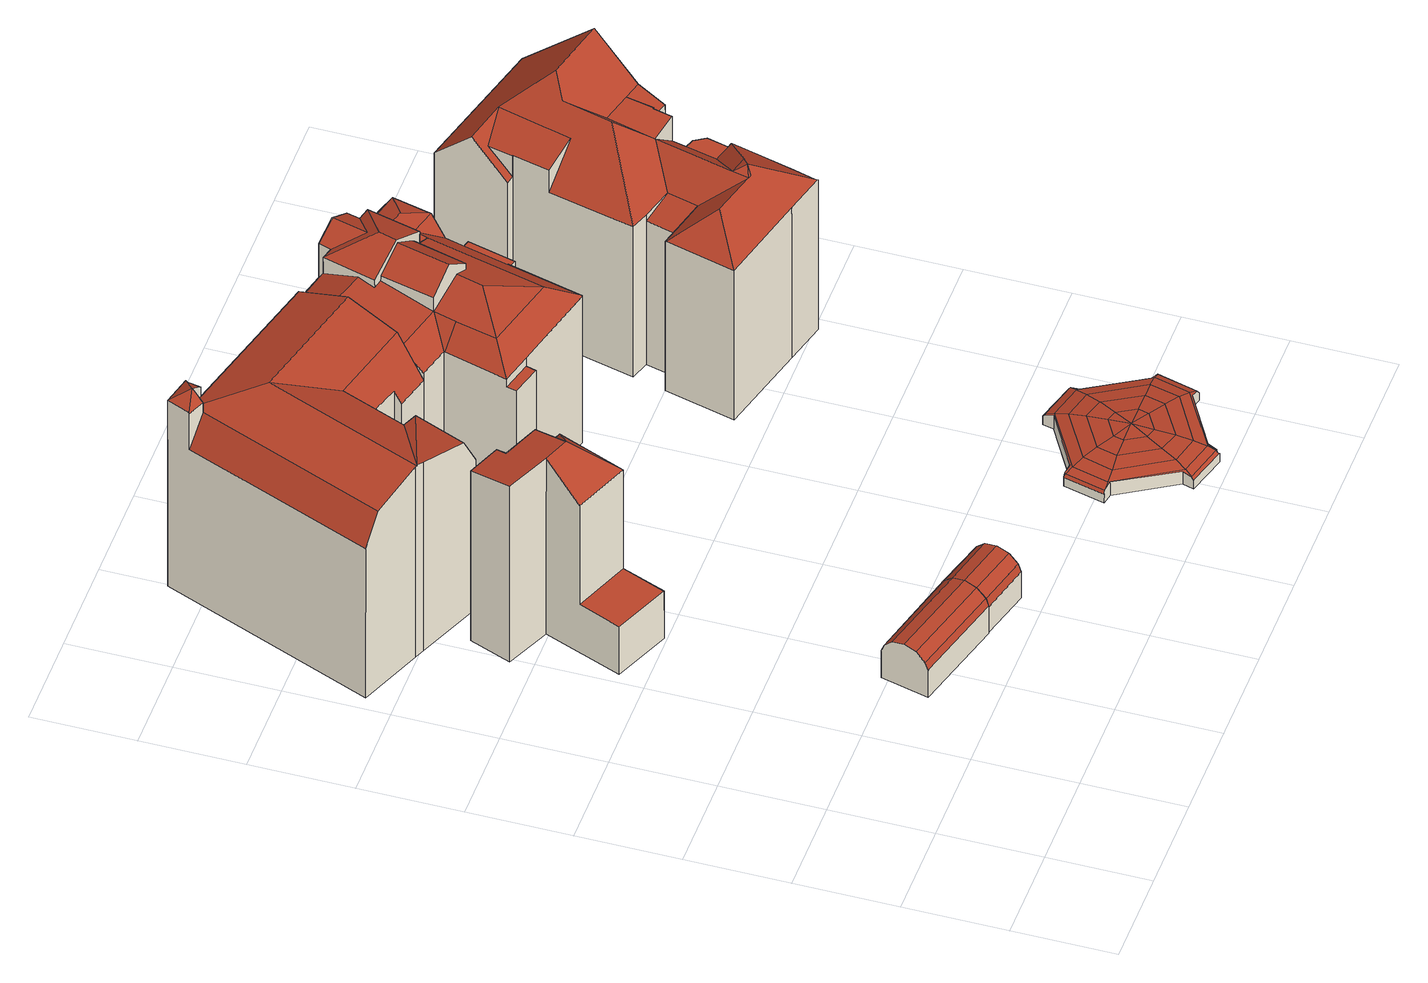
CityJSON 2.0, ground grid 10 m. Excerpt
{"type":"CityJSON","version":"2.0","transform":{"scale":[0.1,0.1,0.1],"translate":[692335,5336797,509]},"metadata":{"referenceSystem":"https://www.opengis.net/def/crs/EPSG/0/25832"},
"CityObjects":{
"building1":{"type":"Building","attributes":{"Gemeindeschluessel":"09162000","HoeheDach":"515.300","HoeheGrund":"510.200","Methode":"2000","NiedrigsteTraufeDesGebaeudes":"513.350","Geometrietyp2DReferenz":"3000","function":"31001_2000","roofType":"3900","measuredHeight":5.1},"geometry":[{"type":"Solid","lod":"2","boundaries":[[[[0,1,2,3,4,5,6,7,8]],[[9,10,11,12,13,14,15,16,17]],[[7,10,9,8]],[[15,2,1,16]],[[14,3,2,15]],[[16,1,0,17]],[[13,4,3,14]],[[0,8,9,17]],[[10,7,6,11]],[[11,6,5,12]],[[12,5,4,13]]]],"semantics":{"surfaces":[{"type":"WallSurface"},{"type":"RoofSurface","Dachneigung":"17.606","Dachorientierung":"194.542","Flaeche":"9.255","Z_MAX":"4.050","Z_MAX_ASL":"514.250","Z_MIN":"3.157","Z_MIN_ASL":"513.357"},{"type":"RoofSurface","Dachneigung":"49.812","Dachorientierung":"194.545","Flaeche":"11.770","Z_MAX":"4.819","Z_MAX_ASL":"515.019","Z_MIN":"4.050","Z_MIN_ASL":"514.250"},{"type":"RoofSurface","Dachneigung":"77.275","Dachorientierung":"194.548","Flaeche":"12.595","Z_MAX":"5.100","Z_MAX_ASL":"515.300","Z_MIN":"4.819","Z_MIN_ASL":"515.019"},{"type":"GroundSurface"},{"type":"RoofSurface","Dachneigung":"17.617","Dachorientierung":"14.543","Flaeche":"9.219","Z_MAX":"4.050","Z_MAX_ASL":"514.250","Z_MIN":"3.150","Z_MIN_ASL":"513.350"},{"type":"RoofSurface","Dachneigung":"49.828","Dachorientierung":"14.544","Flaeche":"11.758","Z_MAX":"4.819","Z_MAX_ASL":"515.019","Z_MIN":"4.050","Z_MIN_ASL":"514.250"},{"type":"RoofSurface","Dachneigung":"77.268","Dachorientierung":"14.547","Flaeche":"12.581","Z_MAX":"5.100","Z_MAX_ASL":"515.300","Z_MIN":"4.819","Z_MIN_ASL":"515.019"}],"values":[[0,0,0,1,2,0,3,4,5,6,7]]}}]},
"building2":{"type":"Building","attributes":{"Gemeindeschluessel":"09162000","HoeheDach":"531.010","HoeheGrund":"510.250","Methode":"1000","NiedrigsteTraufeDesGebaeudes":"515.790","Geometrietyp2DReferenz":"3000","function":"31001_1000","roofType":"3200","measuredHeight":20.76},"geometry":[{"type":"Solid","lod":"2","boundaries":[[[[18,19,20,21,22,23,24,25]],[[26,27,28]],[[29,27,30,31]],[[32,33,20,19]],[[28,29,34,35,23,22]],[[28,27,29]],[[24,36,37,31,30,25]],[[19,18,38,32]],[[39,27,26]],[[21,20,33,40]],[[37,34,29,31]],[[30,38,18,25]],[[36,35,34,37]],[[38,30,27,39,40,33,32]],[[35,36,24,23]],[[21,40,39,26,28,22]]]],"semantics":{"surfaces":[{"type":"GroundSurface"},{"type":"RoofSurface","Dachneigung":"44.941","Dachorientierung":"21.442","Flaeche":"8.324","Z_MAX":"20.760","Z_MAX_ASL":"531.010","Z_MIN":"17.284","Z_MIN_ASL":"527.534"},{"type":"RoofSurface","Dachneigung":"46.667","Dachorientierung":"201.439","Flaeche":"22.870","Z_MAX":"20.760","Z_MAX_ASL":"531.010","Z_MIN":"17.230","Z_MIN_ASL":"527.480"},{"type":"WallSurface"},{"type":"RoofSurface","Dachneigung":"44.287","Dachorientierung":"111.853","Flaeche":"17.362","Z_MAX":"20.760","Z_MAX_ASL":"531.010","Z_MIN":"17.281","Z_MIN_ASL":"527.531"},{"type":"RoofSurface","Dachneigung":"90.000","Dachorientierung":"-1.000","Flaeche":"27.640","Z_MAX":"5.540","Z_MAX_ASL":"515.790","Z_MIN":"5.540","Z_MIN_ASL":"515.790"},{"type":"RoofSurface","Dachneigung":"81.126","Dachorientierung":"21.466","Flaeche":"29.880","Z_MAX":"20.760","Z_MAX_ASL":"531.010","Z_MIN":"20.054","Z_MIN_ASL":"530.304"}],"values":[[0,1,2,3,3,4,3,3,3,3,3,3,5,6,3,3]]}}]},
"building3":{"type":"Building","attributes":{"Gemeindeschluessel":"09162000","HoeheDach":"515.300","HoeheGrund":"510.300","Methode":"2000","NiedrigsteTraufeDesGebaeudes":"513.338","Geometrietyp2DReferenz":"3000","function":"31001_2000","roofType":"3900","measuredHeight":5},"geometry":[{"type":"Solid","lod":"2","boundaries":[[[[10,41,42,43]],[[44,14,15,45]],[[46,43,42,47]],[[45,15,48,49]],[[49,48,46,47]],[[50,13,14,44]],[[51,12,13,50]],[[42,41,52,51,50,44,45,49,47]],[[46,48,15,14,13,12,11,10,43]],[[41,10,11,52]],[[52,11,12,51]]]],"semantics":{"surfaces":[{"type":"WallSurface"},{"type":"RoofSurface","Dachneigung":"49.763","Dachorientierung":"194.622","Flaeche":"6.242","Z_MAX":"4.719","Z_MAX_ASL":"515.019","Z_MIN":"3.950","Z_MIN_ASL":"514.250"},{"type":"GroundSurface"},{"type":"RoofSurface","Dachneigung":"17.599","Dachorientierung":"194.632","Flaeche":"4.930","Z_MAX":"3.950","Z_MAX_ASL":"514.250","Z_MIN":"3.038","Z_MIN_ASL":"513.338"},{"type":"RoofSurface","Dachneigung":"77.246","Dachorientierung":"194.621","Flaeche":"6.674","Z_MAX":"5.000","Z_MAX_ASL":"515.300","Z_MIN":"4.719","Z_MIN_ASL":"515.019"},{"type":"RoofSurface","Dachneigung":"77.247","Dachorientierung":"14.625","Flaeche":"6.675","Z_MAX":"5.000","Z_MAX_ASL":"515.300","Z_MIN":"4.719","Z_MIN_ASL":"515.019"},{"type":"RoofSurface","Dachneigung":"17.589","Dachorientierung":"14.632","Flaeche":"4.908","Z_MAX":"3.950","Z_MAX_ASL":"514.250","Z_MIN":"3.058","Z_MIN_ASL":"513.358"},{"type":"RoofSurface","Dachneigung":"49.767","Dachorientierung":"14.628","Flaeche":"6.244","Z_MAX":"4.719","Z_MAX_ASL":"515.019","Z_MIN":"3.950","Z_MIN_ASL":"514.250"}],"values":[[0,1,2,3,0,4,5,0,0,6,7]]}}]},
"building4":{"type":"Building","attributes":{"Gemeindeschluessel":"09162000","HoeheDach":"533.040","HoeheGrund":"510.010","Methode":"2000","NiedrigsteTraufeDesGebaeudes":"526.441","Geometrietyp2DReferenz":"3000","function":"31001_1000","roofType":"3400","measuredHeight":23.03,"storeysAboveGround":4},"address":[{"country":"Germany","locality":"München","thoroughfareName":"Kaulbachstraße 96"}],"geometry":[{"type":"Solid","lod":"2","boundaries":[[[[53,54,55,56,57]],[[58,59,60,61,62,55,54,63]],[[64,65,66,67]],[[68,69,70,71,66,65,72]],[[73,74,75,76,77,78]],[[79,80,74,73]],[[80,81,74]],[[55,62,82,56]],[[74,81,61,83,75]],[[84,85,86,81,80]],[[82,62,61,81,86,87]],[[57,56,82,87,88]],[[89,63,54,53]],[[65,64,72]],[[86,85,90,88,87]],[[72,64,91]],[[59,58,92,93]],[[94,84,80,95]],[[96,97,98,99,100]],[[99,101,60,59,93,100]],[[102,64,103,104]],[[105,106,79,73,78]],[[101,99,98,104,103,83]],[[71,70,107,108]],[[90,85,84,94,109]],[[77,76,107,70,69]],[[110,111,97,96,68,72,91]],[[64,67,108,103]],[[110,91,64,102]],[[95,80,79,106]],[[105,109,94,95,106]],[[83,103,108,107,76,75]],[[93,92,89,53,57,88,90,109,105,78,77,69,68,96,100]],[[110,102,104,111]],[[97,111,104,98]],[[61,60,101,83]],[[92,58,63,89]],[[67,66,71,108]]]],"semantics":{"surfaces":[{"type":"WallSurface"},{"type":"RoofSurface","Dachneigung":"31.928","Dachorientierung":"196.496","Flaeche":"35.235","Z_MAX":"20.740","Z_MAX_ASL":"530.750","Z_MIN":"16.431","Z_MIN_ASL":"526.441"},{"type":"RoofSurface","Dachneigung":"47.342","Dachorientierung":"204.269","Flaeche":"1.500","Z_MAX":"23.030","Z_MAX_ASL":"533.040","Z_MIN":"21.930","Z_MIN_ASL":"531.940"},{"type":"RoofSurface","Dachneigung":"73.865","Dachorientierung":"114.209","Flaeche":"18.024","Z_MAX":"22.567","Z_MAX_ASL":"532.577","Z_MIN":"20.740","Z_MIN_ASL":"530.750"},{"type":"RoofSurface","Dachneigung":"71.572","Dachorientierung":"24.273","Flaeche":"4.643","Z_MAX":"22.567","Z_MAX_ASL":"532.577","Z_MIN":"20.740","Z_MIN_ASL":"530.750"},{"type":"RoofSurface","Dachneigung":"90.000","Dachorientierung":"-1.000","Flaeche":"0.593","Z_MAX":"17.590","Z_MAX_ASL":"527.600","Z_MIN":"17.590","Z_MIN_ASL":"527.600"},{"type":"RoofSurface","Dachneigung":"68.953","Dachorientierung":"114.208","Flaeche":"61.345","Z_MAX":"22.590","Z_MAX_ASL":"532.600","Z_MIN":"20.740","Z_MIN_ASL":"530.750"},{"type":"RoofSurface","Dachneigung":"20.456","Dachorientierung":"24.269","Flaeche":"2.660","Z_MAX":"20.740","Z_MAX_ASL":"530.750","Z_MIN":"17.692","Z_MIN_ASL":"527.703"},{"type":"RoofSurface","Dachneigung":"26.739","Dachorientierung":"114.208","Flaeche":"18.802","Z_MAX":"20.740","Z_MAX_ASL":"530.750","Z_MIN":"17.590","Z_MIN_ASL":"527.600"},{"type":"RoofSurface","Dachneigung":"59.262","Dachorientierung":"294.204","Flaeche":"2.651","Z_MAX":"23.030","Z_MAX_ASL":"533.040","Z_MIN":"21.960","Z_MIN_ASL":"531.970"},{"type":"RoofSurface","Dachneigung":"56.264","Dachorientierung":"16.495","Flaeche":"2.733","Z_MAX":"23.030","Z_MAX_ASL":"533.040","Z_MIN":"21.993","Z_MIN_ASL":"532.003"},{"type":"RoofSurface","Dachneigung":"20.449","Dachorientierung":"25.989","Flaeche":"2.592","Z_MAX":"20.740","Z_MAX_ASL":"530.750","Z_MIN":"17.619","Z_MIN_ASL":"527.629"},{"type":"RoofSurface","Dachneigung":"69.722","Dachorientierung":"16.496","Flaeche":"81.636","Z_MAX":"22.590","Z_MAX_ASL":"532.600","Z_MIN":"20.740","Z_MIN_ASL":"530.750"},{"type":"RoofSurface","Dachneigung":"30.425","Dachorientierung":"294.208","Flaeche":"71.068","Z_MAX":"20.740","Z_MAX_ASL":"530.750","Z_MIN":"17.675","Z_MIN_ASL":"527.685"},{"type":"RoofSurface","Dachneigung":"53.169","Dachorientierung":"106.272","Flaeche":"1.506","Z_MAX":"23.030","Z_MAX_ASL":"533.040","Z_MIN":"21.930","Z_MIN_ASL":"531.940"},{"type":"RoofSurface","Dachneigung":"27.657","Dachorientierung":"114.208","Flaeche":"20.506","Z_MAX":"20.740","Z_MAX_ASL":"530.750","Z_MIN":"17.717","Z_MIN_ASL":"527.727"},{"type":"RoofSurface","Dachneigung":"70.359","Dachorientierung":"294.208","Flaeche":"104.663","Z_MAX":"22.590","Z_MAX_ASL":"532.600","Z_MIN":"20.740","Z_MIN_ASL":"530.750"},{"type":"GroundSurface"},{"type":"RoofSurface","Dachneigung":"27.604","Dachorientierung":"16.496","Flaeche":"53.909","Z_MAX":"20.740","Z_MAX_ASL":"530.750","Z_MIN":"17.771","Z_MIN_ASL":"527.781"},{"type":"RoofSurface","Dachneigung":"69.948","Dachorientierung":"196.496","Flaeche":"59.106","Z_MAX":"22.590","Z_MAX_ASL":"532.600","Z_MIN":"20.740","Z_MIN_ASL":"530.750"}],"values":[[0,1,2,0,0,3,4,5,6,7,8,0,0,9,0,10,0,11,0,0,0,0,12,13,0,0,0,0,14,15,0,16,17,0,18,19,0,0]]}}]},
"building5":{"type":"Building","attributes":{"Gemeindeschluessel":"09162000","HoeheDach":"533.220","HoeheGrund":"509.710","Methode":"2000","NiedrigsteTraufeDesGebaeudes":"526.190","Geometrietyp2DReferenz":"3000","function":"31001_1000","roofType":"3400","measuredHeight":23.51,"storeysAboveGround":4},"address":[{"country":"Germany","locality":"München","thoroughfareName":"Gedonstraße 2"}],"geometry":[{"type":"Solid","lod":"2","boundaries":[[[[112,113,114,115,116,117,118]],[[119,120,121,122]],[[113,123,114]],[[124,125,126,127,128,129,130,131,132]],[[133,117,116,134]],[[135,136,137,138]],[[139,140,141,142,143]],[[144,145,146,147,148]],[[149,150,151,152]],[[153,154,155,156,157]],[[140,158,159,141]],[[160,122,121,161,162]],[[163,164,165]],[[162,161,159,158,131,130]],[[166,124,132,167]],[[126,125,168,169]],[[150,149,165,164,123,170,144,148]],[[145,144,170,171,172,154]],[[173,142,141,159,161,121,120]],[[172,174,155,154]],[[175,129,128,133,176,163,165,149]],[[156,177,178,157]],[[177,156,155,174]],[[131,158,140,167,132]],[[123,113,138,137,179,180,170]],[[181,182,120,179,137,136]],[[125,124,166,168]],[[139,166,167,140]],[[160,183,119,122]],[[164,115,114,123]],[[135,184,181,136]],[[185,186,151,150,148,147]],[[118,187,188,112]],[[182,189,173,120]],[[118,169,168,166,139,187]],[[182,181,184,189]],[[185,147,146,153,157,178,183,160,162,130,129,175,190]],[[126,169,191,127]],[[192,152,151,186]],[[180,171,170]],[[120,119,193,194]],[[133,134,176]],[[154,153,146,145]],[[192,186,185,190]],[[188,143,142,173,189,184,135,138,113,112]],[[194,171,180,179,120]],[[175,149,152,192,190]],[[119,183,178,177,174,172,193]],[[169,118,117,191]],[[163,176,134,116,115,164]],[[172,171,194,193]],[[127,191,117,133,128]],[[187,139,143,188]]]],"semantics":{"surfaces":[{"type":"WallSurface"},{"type":"RoofSurface","Dachneigung":"46.412","Dachorientierung":"196.142","Flaeche":"13.584","Z_MAX":"19.620","Z_MAX_ASL":"529.330","Z_MIN":"17.457","Z_MIN_ASL":"527.167"},{"type":"RoofSurface","Dachneigung":"74.114","Dachorientierung":"16.142","Flaeche":"6.583","Z_MAX":"20.170","Z_MAX_ASL":"529.880","Z_MIN":"19.620","Z_MIN_ASL":"529.330"},{"type":"RoofSurface","Dachneigung":"69.307","Dachorientierung":"16.143","Flaeche":"16.573","Z_MAX":"20.960","Z_MAX_ASL":"530.670","Z_MIN":"19.620","Z_MIN_ASL":"529.330"},{"type":"RoofSurface","Dachneigung":"33.690","Dachorientierung":"196.144","Flaeche":"3.648","Z_MAX":"19.620","Z_MAX_ASL":"529.330","Z_MIN":"17.424","Z_MIN_ASL":"527.134"},{"type":"RoofSurface","Dachneigung":"61.297","Dachorientierung":"106.436","Flaeche":"6.686","Z_MAX":"22.790","Z_MAX_ASL":"532.500","Z_MIN":"21.480","Z_MIN_ASL":"531.190"},{"type":"RoofSurface","Dachneigung":"51.565","Dachorientierung":"106.436","Flaeche":"48.676","Z_MAX":"19.620","Z_MAX_ASL":"529.330","Z_MIN":"17.400","Z_MIN_ASL":"527.110"},{"type":"RoofSurface","Dachneigung":"45.319","Dachorientierung":"196.143","Flaeche":"32.201","Z_MAX":"19.620","Z_MAX_ASL":"529.330","Z_MIN":"17.400","Z_MIN_ASL":"527.110"},{"type":"RoofSurface","Dachneigung":"79.471","Dachorientierung":"196.244","Flaeche":"37.275","Z_MAX":"20.960","Z_MAX_ASL":"530.670","Z_MIN":"19.620","Z_MIN_ASL":"529.330"},{"type":"RoofSurface","Dachneigung":"90.000","Dachorientierung":"-1.000","Flaeche":"3.223","Z_MAX":"16.480","Z_MAX_ASL":"526.190","Z_MIN":"16.480","Z_MIN_ASL":"526.190"},{"type":"RoofSurface","Dachneigung":"31.344","Dachorientierung":"16.142","Flaeche":"14.288","Z_MAX":"19.620","Z_MAX_ASL":"529.330","Z_MIN":"17.482","Z_MIN_ASL":"527.192"},{"type":"RoofSurface","Dachneigung":"70.259","Dachorientierung":"106.461","Flaeche":"33.681","Z_MAX":"21.030","Z_MAX_ASL":"530.740","Z_MIN":"19.620","Z_MIN_ASL":"529.330"},{"type":"RoofSurface","Dachneigung":"59.894","Dachorientierung":"286.437","Flaeche":"6.402","Z_MAX":"22.790","Z_MAX_ASL":"532.500","Z_MIN":"21.480","Z_MIN_ASL":"531.190"},{"type":"RoofSurface","Dachneigung":"90.000","Dachorientierung":"-1.000","Flaeche":"2.140","Z_MAX":"19.620","Z_MAX_ASL":"529.330","Z_MIN":"19.620","Z_MIN_ASL":"529.330"},{"type":"RoofSurface","Dachneigung":"53.704","Dachorientierung":"106.436","Flaeche":"17.930","Z_MAX":"23.130","Z_MAX_ASL":"532.840","Z_MIN":"21.170","Z_MIN_ASL":"530.880"},{"type":"RoofSurface","Dachneigung":"61.887","Dachorientierung":"106.441","Flaeche":"15.355","Z_MAX":"23.510","Z_MAX_ASL":"533.220","Z_MIN":"21.480","Z_MIN_ASL":"531.190"},{"type":"RoofSurface","Dachneigung":"60.323","Dachorientierung":"16.142","Flaeche":"8.994","Z_MAX":"23.510","Z_MAX_ASL":"533.220","Z_MIN":"21.480","Z_MIN_ASL":"531.190"},{"type":"RoofSurface","Dachneigung":"53.704","Dachorientierung":"286.436","Flaeche":"17.930","Z_MAX":"23.130","Z_MAX_ASL":"532.840","Z_MIN":"21.170","Z_MIN_ASL":"530.880"},{"type":"GroundSurface"},{"type":"RoofSurface","Dachneigung":"90.000","Dachorientierung":"-1.000","Flaeche":"5.395","Z_MAX":"16.890","Z_MAX_ASL":"526.600","Z_MIN":"16.890","Z_MIN_ASL":"526.600"},{"type":"RoofSurface","Dachneigung":"70.283","Dachorientierung":"196.142","Flaeche":"16.439","Z_MAX":"21.030","Z_MAX_ASL":"530.740","Z_MIN":"19.620","Z_MIN_ASL":"529.330"},{"type":"RoofSurface","Dachneigung":"41.705","Dachorientierung":"286.295","Flaeche":"3.465","Z_MAX":"19.620","Z_MAX_ASL":"529.330","Z_MIN":"17.450","Z_MIN_ASL":"527.160"},{"type":"RoofSurface","Dachneigung":"74.121","Dachorientierung":"106.435","Flaeche":"3.739","Z_MAX":"20.170","Z_MAX_ASL":"529.880","Z_MIN":"19.629","Z_MIN_ASL":"529.339"},{"type":"RoofSurface","Dachneigung":"70.279","Dachorientierung":"286.437","Flaeche":"19.126","Z_MAX":"21.030","Z_MAX_ASL":"530.740","Z_MIN":"19.620","Z_MIN_ASL":"529.330"},{"type":"RoofSurface","Dachneigung":"74.113","Dachorientierung":"196.143","Flaeche":"6.583","Z_MAX":"20.170","Z_MAX_ASL":"529.880","Z_MIN":"19.620","Z_MIN_ASL":"529.330"},{"type":"RoofSurface","Dachneigung":"41.619","Dachorientierung":"286.436","Flaeche":"15.473","Z_MAX":"19.620","Z_MAX_ASL":"529.330","Z_MIN":"17.435","Z_MIN_ASL":"527.145"},{"type":"RoofSurface","Dachneigung":"31.343","Dachorientierung":"16.142","Flaeche":"14.041","Z_MAX":"19.620","Z_MAX_ASL":"529.330","Z_MIN":"17.482","Z_MIN_ASL":"527.192"},{"type":"RoofSurface","Dachneigung":"60.502","Dachorientierung":"286.432","Flaeche":"14.694","Z_MAX":"23.510","Z_MAX_ASL":"533.220","Z_MIN":"21.480","Z_MIN_ASL":"531.190"}],"values":[[0,1,0,0,2,0,0,0,0,0,3,0,4,0,0,5,6,7,8,0,0,0,9,10,11,0,12,0,0,13,14,0,15,0,16,17,18,0,19,20,21,22,0,0,0,23,0,0,0,24,25,26,27]]}}]},
"building6":{"type":"Building","attributes":{"Gemeindeschluessel":"09162000","HoeheDach":"512.790","HoeheGrund":"510.510","Methode":"2000","NiedrigsteTraufeDesGebaeudes":"511.440","Geometrietyp2DReferenz":"3000","function":"31001_9998","roofType":"3700","measuredHeight":2.28},"geometry":[{"type":"Solid","lod":"2","boundaries":[[[[195,196,197,198,199]],[[200,201,202]],[[203,204,205,206]],[[207,208,209,210,211]],[[212,213,214,215]],[[216,217,201]],[[213,218,219,214]],[[220,221,222,223]],[[217,224,201]],[[225,226,200,221]],[[216,227,212,217]],[[215,214,228,229]],[[230,231,220,232]],[[219,208,207,233]],[[222,234,235,223]],[[236,237,238]],[[239,240,241,236,238]],[[218,238,237,242,243,244,208,219]],[[221,200,202,222]],[[206,205,195,199,245,246,247,248,249,250,251,252,253,254,255,256]],[[257,258,259,197,196]],[[260,261,254,253]],[[246,262,207,211,210,247]],[[244,209,208]],[[201,263,264]],[[214,219,233,228]],[[217,212,215,224]],[[265,262,246,245]],[[216,201,226]],[[250,242,237,236,241,251]],[[224,263,201]],[[231,266,227,225]],[[267,268,269,270]],[[271,261,260,239,272,230]],[[252,240,239,260,253]],[[224,215,229,263]],[[225,227,216,226]],[[255,273,267,270,256]],[[273,271,268,267]],[[234,229,228,235]],[[230,272,266,231]],[[262,265,274,259,275,233,207]],[[248,209,244,243,249]],[[231,225,221,220]],[[266,272,218,213]],[[272,239,238,218]],[[254,261,271,273,255]],[[276,204,203,269,268,232,277,258]],[[205,204,276,257,196,195]],[[199,198,274,265,245]],[[243,242,250,249]],[[232,220,223,277]],[[227,266,213,212]],[[226,201,200]],[[241,240,252,251]],[[277,275,259,258]],[[259,274,198,197]],[[223,235,275,277]],[[201,264,202]],[[256,270,269,203,206]],[[235,228,233,275]],[[202,264,234,222]],[[276,258,257]],[[210,209,248,247]],[[271,230,232,268]],[[264,263,229,234]]]],"semantics":{"surfaces":[{"type":"WallSurface"},{"type":"RoofSurface","Dachneigung":"88.496","Dachorientierung":"149.324","Flaeche":"1.924","Z_MAX":"2.280","Z_MAX_ASL":"512.790","Z_MIN":"2.232","Z_MIN_ASL":"512.742"},{"type":"RoofSurface","Dachneigung":"36.453","Dachorientierung":"284.340","Flaeche":"1.497","Z_MAX":"1.242","Z_MAX_ASL":"511.752","Z_MIN":"0.947","Z_MIN_ASL":"511.458"},{"type":"RoofSurface","Dachneigung":"81.307","Dachorientierung":"329.324","Flaeche":"7.250","Z_MAX":"2.092","Z_MAX_ASL":"512.602","Z_MIN":"1.869","Z_MIN_ASL":"512.380"},{"type":"RoofSurface","Dachneigung":"88.654","Dachorientierung":"14.609","Flaeche":"1.096","Z_MAX":"2.280","Z_MAX_ASL":"512.790","Z_MIN":"2.232","Z_MIN_ASL":"512.742"},{"type":"RoofSurface","Dachneigung":"75.443","Dachorientierung":"329.324","Flaeche":"7.405","Z_MAX":"1.869","Z_MAX_ASL":"512.380","Z_MIN":"1.580","Z_MIN_ASL":"512.090"},{"type":"RoofSurface","Dachneigung":"81.301","Dachorientierung":"149.324","Flaeche":"7.263","Z_MAX":"2.092","Z_MAX_ASL":"512.602","Z_MIN":"1.869","Z_MIN_ASL":"512.380"},{"type":"RoofSurface","Dachneigung":"88.497","Dachorientierung":"329.324","Flaeche":"1.921","Z_MAX":"2.280","Z_MAX_ASL":"512.790","Z_MIN":"2.232","Z_MIN_ASL":"512.742"},{"type":"RoofSurface","Dachneigung":"85.782","Dachorientierung":"104.340","Flaeche":"2.997","Z_MAX":"2.232","Z_MAX_ASL":"512.742","Z_MIN":"2.092","Z_MIN_ASL":"512.602"},{"type":"RoofSurface","Dachneigung":"85.771","Dachorientierung":"14.609","Flaeche":"3.002","Z_MAX":"2.232","Z_MAX_ASL":"512.742","Z_MIN":"2.092","Z_MIN_ASL":"512.602"},{"type":"RoofSurface","Dachneigung":"82.213","Dachorientierung":"284.340","Flaeche":"4.145","Z_MAX":"2.092","Z_MAX_ASL":"512.602","Z_MIN":"1.869","Z_MIN_ASL":"512.380"},{"type":"RoofSurface","Dachneigung":"76.935","Dachorientierung":"104.340","Flaeche":"4.192","Z_MAX":"1.869","Z_MAX_ASL":"512.380","Z_MIN":"1.580","Z_MIN_ASL":"512.090"},{"type":"RoofSurface","Dachneigung":"66.719","Dachorientierung":"284.340","Flaeche":"3.273","Z_MAX":"1.580","Z_MAX_ASL":"512.090","Z_MIN":"1.242","Z_MIN_ASL":"511.752"},{"type":"RoofSurface","Dachneigung":"82.200","Dachorientierung":"194.609","Flaeche":"4.127","Z_MAX":"2.092","Z_MAX_ASL":"512.602","Z_MIN":"1.869","Z_MIN_ASL":"512.380"},{"type":"RoofSurface","Dachneigung":"33.454","Dachorientierung":"329.324","Flaeche":"0.008","Z_MAX":"1.242","Z_MAX_ASL":"511.752","Z_MIN":"1.023","Z_MIN_ASL":"511.533"},{"type":"RoofSurface","Dachneigung":"36.405","Dachorientierung":"14.609","Flaeche":"1.494","Z_MAX":"1.242","Z_MAX_ASL":"511.752","Z_MIN":"0.947","Z_MIN_ASL":"511.458"},{"type":"RoofSurface","Dachneigung":"64.310","Dachorientierung":"329.324","Flaeche":"0.903","Z_MAX":"1.580","Z_MAX_ASL":"512.090","Z_MIN":"1.242","Z_MIN_ASL":"511.752"},{"type":"RoofSurface","Dachneigung":"85.279","Dachorientierung":"149.324","Flaeche":"5.274","Z_MAX":"2.232","Z_MAX_ASL":"512.742","Z_MIN":"2.092","Z_MIN_ASL":"512.602"},{"type":"GroundSurface"},{"type":"RoofSurface","Dachneigung":"36.406","Dachorientierung":"194.609","Flaeche":"1.492","Z_MAX":"1.242","Z_MAX_ASL":"511.752","Z_MIN":"0.947","Z_MIN_ASL":"511.458"},{"type":"RoofSurface","Dachneigung":"32.734","Dachorientierung":"329.324","Flaeche":"0.013","Z_MAX":"1.242","Z_MAX_ASL":"511.752","Z_MIN":"0.947","Z_MIN_ASL":"511.458"},{"type":"RoofSurface","Dachneigung":"88.498","Dachorientierung":"239.172","Flaeche":"1.914","Z_MAX":"2.280","Z_MAX_ASL":"512.790","Z_MIN":"2.232","Z_MIN_ASL":"512.742"},{"type":"RoofSurface","Dachneigung":"76.924","Dachorientierung":"284.340","Flaeche":"4.216","Z_MAX":"1.869","Z_MAX_ASL":"512.380","Z_MIN":"1.580","Z_MIN_ASL":"512.090"},{"type":"RoofSurface","Dachneigung":"85.282","Dachorientierung":"329.324","Flaeche":"5.264","Z_MAX":"2.232","Z_MAX_ASL":"512.742","Z_MIN":"2.092","Z_MIN_ASL":"512.602"},{"type":"RoofSurface","Dachneigung":"88.497","Dachorientierung":"59.172","Flaeche":"1.917","Z_MAX":"2.280","Z_MAX_ASL":"512.790","Z_MIN":"2.232","Z_MIN_ASL":"512.742"},{"type":"RoofSurface","Dachneigung":"88.656","Dachorientierung":"284.340","Flaeche":"1.101","Z_MAX":"2.280","Z_MAX_ASL":"512.790","Z_MIN":"2.232","Z_MIN_ASL":"512.742"},{"type":"RoofSurface","Dachneigung":"81.305","Dachorientierung":"59.172","Flaeche":"7.235","Z_MAX":"2.092","Z_MAX_ASL":"512.602","Z_MIN":"1.869","Z_MIN_ASL":"512.380"},{"type":"RoofSurface","Dachneigung":"33.435","Dachorientierung":"149.324","Flaeche":"0.037","Z_MAX":"1.242","Z_MAX_ASL":"511.752","Z_MIN":"0.930","Z_MIN_ASL":"511.440"},{"type":"RoofSurface","Dachneigung":"64.305","Dachorientierung":"59.172","Flaeche":"0.825","Z_MAX":"1.580","Z_MAX_ASL":"512.090","Z_MIN":"1.240","Z_MIN_ASL":"511.751"},{"type":"RoofSurface","Dachneigung":"85.778","Dachorientierung":"284.340","Flaeche":"3.014","Z_MAX":"2.232","Z_MAX_ASL":"512.742","Z_MIN":"2.092","Z_MIN_ASL":"512.602"},{"type":"RoofSurface","Dachneigung":"85.281","Dachorientierung":"59.172","Flaeche":"5.254","Z_MAX":"2.232","Z_MAX_ASL":"512.742","Z_MIN":"2.092","Z_MIN_ASL":"512.602"},{"type":"RoofSurface","Dachneigung":"36.553","Dachorientierung":"104.331","Flaeche":"1.373","Z_MAX":"1.242","Z_MAX_ASL":"511.752","Z_MIN":"0.947","Z_MIN_ASL":"511.458"},{"type":"RoofSurface","Dachneigung":"81.311","Dachorientierung":"239.172","Flaeche":"7.223","Z_MAX":"2.092","Z_MAX_ASL":"512.602","Z_MIN":"1.869","Z_MIN_ASL":"512.380"},{"type":"RoofSurface","Dachneigung":"75.440","Dachorientierung":"59.172","Flaeche":"7.389","Z_MAX":"1.869","Z_MAX_ASL":"512.380","Z_MIN":"1.580","Z_MIN_ASL":"512.090"},{"type":"RoofSurface","Dachneigung":"64.320","Dachorientierung":"239.172","Flaeche":"0.898","Z_MAX":"1.580","Z_MAX_ASL":"512.090","Z_MIN":"1.242","Z_MIN_ASL":"511.752"},{"type":"RoofSurface","Dachneigung":"82.219","Dachorientierung":"104.340","Flaeche":"4.121","Z_MAX":"2.092","Z_MAX_ASL":"512.602","Z_MIN":"1.869","Z_MIN_ASL":"512.380"},{"type":"RoofSurface","Dachneigung":"76.902","Dachorientierung":"14.609","Flaeche":"4.199","Z_MAX":"1.869","Z_MAX_ASL":"512.380","Z_MIN":"1.580","Z_MIN_ASL":"512.090"},{"type":"RoofSurface","Dachneigung":"66.683","Dachorientierung":"14.609","Flaeche":"3.260","Z_MAX":"1.580","Z_MAX_ASL":"512.090","Z_MIN":"1.242","Z_MIN_ASL":"511.752"},{"type":"RoofSurface","Dachneigung":"64.294","Dachorientierung":"149.324","Flaeche":"0.849","Z_MAX":"1.580","Z_MAX_ASL":"512.090","Z_MIN":"1.242","Z_MIN_ASL":"511.752"},{"type":"RoofSurface","Dachneigung":"75.433","Dachorientierung":"149.324","Flaeche":"7.418","Z_MAX":"1.869","Z_MAX_ASL":"512.380","Z_MIN":"1.580","Z_MIN_ASL":"512.090"},{"type":"RoofSurface","Dachneigung":"82.199","Dachorientierung":"14.609","Flaeche":"4.128","Z_MAX":"2.092","Z_MAX_ASL":"512.602","Z_MIN":"1.869","Z_MIN_ASL":"512.380"},{"type":"RoofSurface","Dachneigung":"88.657","Dachorientierung":"104.340","Flaeche":"1.094","Z_MAX":"2.280","Z_MAX_ASL":"512.790","Z_MIN":"2.232","Z_MIN_ASL":"512.742"},{"type":"RoofSurface","Dachneigung":"66.683","Dachorientierung":"194.609","Flaeche":"3.260","Z_MAX":"1.580","Z_MAX_ASL":"512.090","Z_MIN":"1.242","Z_MIN_ASL":"511.752"},{"type":"RoofSurface","Dachneigung":"33.465","Dachorientierung":"239.172","Flaeche":"0.020","Z_MAX":"1.242","Z_MAX_ASL":"511.752","Z_MIN":"0.936","Z_MIN_ASL":"511.446"},{"type":"RoofSurface","Dachneigung":"76.902","Dachorientierung":"194.609","Flaeche":"4.198","Z_MAX":"1.869","Z_MAX_ASL":"512.380","Z_MIN":"1.580","Z_MIN_ASL":"512.090"},{"type":"RoofSurface","Dachneigung":"88.654","Dachorientierung":"194.609","Flaeche":"1.096","Z_MAX":"2.280","Z_MAX_ASL":"512.790","Z_MIN":"2.232","Z_MIN_ASL":"512.742"},{"type":"RoofSurface","Dachneigung":"75.449","Dachorientierung":"239.172","Flaeche":"7.377","Z_MAX":"1.869","Z_MAX_ASL":"512.380","Z_MIN":"1.580","Z_MIN_ASL":"512.090"},{"type":"RoofSurface","Dachneigung":"85.771","Dachorientierung":"194.609","Flaeche":"3.002","Z_MAX":"2.232","Z_MAX_ASL":"512.742","Z_MIN":"2.092","Z_MIN_ASL":"512.602"},{"type":"RoofSurface","Dachneigung":"33.435","Dachorientierung":"149.324","Flaeche":"0.002","Z_MAX":"1.242","Z_MAX_ASL":"511.752","Z_MIN":"1.124","Z_MIN_ASL":"511.634"},{"type":"RoofSurface","Dachneigung":"66.685","Dachorientierung":"104.311","Flaeche":"3.257","Z_MAX":"1.580","Z_MAX_ASL":"512.090","Z_MIN":"1.240","Z_MIN_ASL":"511.751"},{"type":"RoofSurface","Dachneigung":"85.284","Dachorientierung":"239.172","Flaeche":"5.245","Z_MAX":"2.232","Z_MAX_ASL":"512.742","Z_MIN":"2.092","Z_MIN_ASL":"512.602"}],"values":[[0,1,0,2,3,4,5,6,7,8,9,10,11,12,13,14,15,16,17,18,19,0,0,20,21,22,23,0,24,0,25,26,27,28,0,29,30,0,31,32,33,34,0,35,36,37,0,38,0,0,0,39,40,41,0,42,43,44,45,0,46,47,48,0,49,50]]}}]},
"building7":{"type":"Building","attributes":{"Gemeindeschluessel":"09162000","HoeheDach":"534.270","HoeheGrund":"509.340","Methode":"2000","NiedrigsteTraufeDesGebaeudes":"526.341","Geometrietyp2DReferenz":"3000","function":"31001_9998","roofType":"3200","measuredHeight":24.93,"storeysAboveGround":4},"address":[{"country":"Germany","locality":"München","thoroughfareName":"Gedonstraße 4"}],"geometry":[{"type":"Solid","lod":"2","boundaries":[[[[278,279,280,281,282]],[[283,284,285,286,287,288]],[[289,290,291,292,279,278]],[[293,294,295,296]],[[297,298,299,300,301,302]],[[303,299,298,281,280,304]],[[305,306,307,308]],[[309,310,311,312]],[[303,313,314,315,300,299]],[[280,279,292,316,304]],[[303,304,317,318,319,320,313]],[[321,322,323,324]],[[325,326,327]],[[328,329,319,330]],[[302,301,331,332,284,283]],[[332,331,315]],[[333,293,296,334,326]],[[335,336,337,338,325,327,339]],[[340,341,311,310,342]],[[343,318,317]],[[329,294,293]],[[310,309,339,327,344,334,345]],[[288,287,321,324]],[[304,316,291,290,343,317]],[[323,322,305,308]],[[284,332,315,314,333,285]],[[340,342,345,334,296,346]],[[300,315,331,301]],[[327,334,344]],[[298,297,282,281]],[[347,346,295,294,329,328]],[[310,345,342]],[[318,343,290,289,330,319]],[[293,333,320,319,329]],[[340,346,347,341]],[[338,306,305,348,326,325]],[[322,321,287,348,305]],[[307,306,338,337,349]],[[337,336,350,349]],[[320,333,314,313]],[[348,287,286,333,326]],[[326,334,327]],[[336,335,351,350]],[[285,333,286]],[[291,316,292]],[[296,295,346]],[[351,335,339,309,312]],[[283,288,324,323,308,307,349,350,351,312,311,341,347,328,330,289,278,282,297,302]]]],"semantics":{"surfaces":[{"type":"WallSurface"},{"type":"RoofSurface","Dachneigung":"79.390","Dachorientierung":"286.396","Flaeche":"11.128","Z_MAX":"17.649","Z_MAX_ASL":"526.989","Z_MIN":"17.001","Z_MIN_ASL":"526.341"},{"type":"RoofSurface","Dachneigung":"45.981","Dachorientierung":"16.443","Flaeche":"116.632","Z_MAX":"24.930","Z_MAX_ASL":"534.270","Z_MIN":"17.698","Z_MIN_ASL":"527.038"},{"type":"RoofSurface","Dachneigung":"45.449","Dachorientierung":"196.476","Flaeche":"42.545","Z_MAX":"24.930","Z_MAX_ASL":"534.270","Z_MIN":"20.510","Z_MIN_ASL":"529.850"},{"type":"RoofSurface","Dachneigung":"45.350","Dachorientierung":"196.454","Flaeche":"7.687","Z_MAX":"21.320","Z_MAX_ASL":"530.660","Z_MIN":"17.647","Z_MIN_ASL":"526.987"},{"type":"RoofSurface","Dachneigung":"44.327","Dachorientierung":"286.485","Flaeche":"67.094","Z_MAX":"24.927","Z_MAX_ASL":"534.267","Z_MIN":"17.702","Z_MIN_ASL":"527.042"},{"type":"RoofSurface","Dachneigung":"53.047","Dachorientierung":"16.468","Flaeche":"0.952","Z_MAX":"21.106","Z_MAX_ASL":"530.446","Z_MIN":"20.510","Z_MIN_ASL":"529.850"},{"type":"RoofSurface","Dachneigung":"42.928","Dachorientierung":"286.494","Flaeche":"24.874","Z_MAX":"20.510","Z_MAX_ASL":"529.850","Z_MIN":"17.649","Z_MIN_ASL":"526.989"},{"type":"RoofSurface","Dachneigung":"53.214","Dachorientierung":"106.510","Flaeche":"25.301","Z_MAX":"21.106","Z_MAX_ASL":"530.446","Z_MIN":"17.686","Z_MIN_ASL":"527.026"},{"type":"RoofSurface","Dachneigung":"52.465","Dachorientierung":"196.508","Flaeche":"47.302","Z_MAX":"21.106","Z_MAX_ASL":"530.446","Z_MIN":"17.709","Z_MIN_ASL":"527.049"},{"type":"RoofSurface","Dachneigung":"72.660","Dachorientierung":"286.498","Flaeche":"25.538","Z_MAX":"21.320","Z_MAX_ASL":"530.660","Z_MIN":"20.200","Z_MIN_ASL":"529.540"},{"type":"RoofSurface","Dachneigung":"90.000","Dachorientierung":"-1.000","Flaeche":"16.141","Z_MAX":"20.510","Z_MAX_ASL":"529.850","Z_MIN":"20.510","Z_MIN_ASL":"529.850"},{"type":"RoofSurface","Dachneigung":"50.496","Dachorientierung":"16.474","Flaeche":"22.809","Z_MAX":"20.510","Z_MAX_ASL":"529.850","Z_MIN":"17.649","Z_MIN_ASL":"526.989"},{"type":"RoofSurface","Dachneigung":"69.696","Dachorientierung":"196.474","Flaeche":"5.751","Z_MAX":"20.510","Z_MAX_ASL":"529.850","Z_MIN":"19.476","Z_MIN_ASL":"528.816"},{"type":"RoofSurface","Dachneigung":"52.185","Dachorientierung":"196.464","Flaeche":"0.229","Z_MAX":"21.106","Z_MAX_ASL":"530.446","Z_MIN":"20.510","Z_MIN_ASL":"529.850"},{"type":"RoofSurface","Dachneigung":"50.683","Dachorientierung":"286.496","Flaeche":"15.828","Z_MAX":"20.510","Z_MAX_ASL":"529.850","Z_MIN":"17.674","Z_MIN_ASL":"527.014"},{"type":"RoofSurface","Dachneigung":"45.656","Dachorientierung":"196.454","Flaeche":"32.692","Z_MAX":"23.280","Z_MAX_ASL":"532.620","Z_MIN":"17.649","Z_MIN_ASL":"526.989"},{"type":"RoofSurface","Dachneigung":"52.729","Dachorientierung":"16.467","Flaeche":"10.342","Z_MAX":"20.510","Z_MAX_ASL":"529.850","Z_MIN":"17.650","Z_MIN_ASL":"526.990"},{"type":"RoofSurface","Dachneigung":"89.935","Dachorientierung":"327.097","Flaeche":"5.347","Z_MAX":"17.654","Z_MAX_ASL":"526.994","Z_MIN":"17.650","Z_MIN_ASL":"526.990"},{"type":"RoofSurface","Dachneigung":"43.852","Dachorientierung":"106.496","Flaeche":"19.404","Z_MAX":"23.280","Z_MAX_ASL":"532.620","Z_MIN":"20.510","Z_MIN_ASL":"529.850"},{"type":"RoofSurface","Dachneigung":"48.893","Dachorientierung":"106.496","Flaeche":"27.145","Z_MAX":"20.510","Z_MAX_ASL":"529.850","Z_MIN":"17.650","Z_MIN_ASL":"526.990"},{"type":"RoofSurface","Dachneigung":"61.939","Dachorientierung":"286.497","Flaeche":"0.987","Z_MAX":"21.106","Z_MAX_ASL":"530.446","Z_MIN":"20.510","Z_MIN_ASL":"529.850"},{"type":"GroundSurface"}],"values":[[0,0,0,1,0,2,0,0,3,4,5,0,6,0,0,0,7,8,0,0,0,9,0,10,0,11,12,13,14,0,0,15,0,16,0,17,18,0,0,19,20,21,0,0,0,0,0,22]]}}]}
},
"vertices":[
[156,157,12],[156,157,44],[156,160,52],[159,169,60],[162,181,63],[165,193,60],[167,201,52],[168,204,44],[168,204,12],[263,179,12],[263,179,44],[263,177,52],[260,168,60],[257,156,63],[254,144,60],[252,135,52],[251,132,44],[251,132,12],
[88,519,12],[104,560,12],[137,547,12],[133,537,12],[202,510,12],[158,400,12],[102,423,12],[132,500,12],[170,522,185],[158,490,220],[202,510,185],[175,443,185],[132,500,220],[119,465,185],[104,560,213],[137,547,213],[175,443,68],[158,400,68],[102,423,68],[119,465,68],[88,519,220],[170,522,215],[133,537,215],
[314,166,44],[314,166,13],[263,179,13],[305,131,60],[303,122,52],[251,132,13],[302,119,13],[251,132,43],[302,119,44],[308,143,63],[311,155,60],[313,163,52],
[182,672,10],[182,672,187],[181,671,186],[174,667,186],[174,667,10],[208,657,174],[243,648,174],[249,674,218],[163,696,218],[171,674,186],[209,664,186],[103,815,240],[82,811,230],[82,811,229],[99,804,229],[92,834,10],[7,625,10],[7,625,187],[82,811,187],[92,834,230],[80,596,234],[73,599,236],[72,599,236],[71,600,235],[71,600,10],[80,596,10],[131,575,218],[152,626,218],[137,632,218],[167,663,186],[135,755,236],[156,636,188],[156,637,188],[156,637,187],[166,662,187],[166,662,10],[209,664,10],[156,637,10],[121,827,230],[208,657,10],[243,648,10],[171,630,186],[171,630,187],[277,787,10],[277,787,188],[273,772,218],[262,726,235],[262,726,10],[261,723,236],[118,812,229],[103,815,218],[118,812,218],[146,569,10],[146,569,187],[24,619,218],[99,804,218],[171,630,10],[121,827,229],[121,827,188],
[375,694,222],[375,694,209],[375,694,203],[379,709,203],[384,727,209],[388,746,203],[388,746,222],[275,640,182],[300,657,203],[248,670,203],[243,648,182],[389,691,203],[333,773,222],[355,768,235],[378,762,222],[378,762,182],[432,749,182],[432,749,7],[277,787,7],[277,787,182],[333,773,182],[429,736,203],[406,722,209],[365,697,219],[351,644,219],[351,644,212],[365,697,212],[317,764,222],[317,764,203],[308,729,217],[303,712,213],[303,712,222],[381,547,182],[381,547,181],[381,547,7],[400,621,7],[400,621,182],[412,668,181],[400,621,181],[400,621,176],[412,668,176],[290,569,7],[290,569,181],[290,569,172],[287,559,172],[287,559,7],[274,774,203],[266,740,217],[243,648,7],[262,726,214],[262,726,7],[420,698,203],[393,705,203],[416,684,181],[329,761,222],[329,761,203],[346,733,235],[375,749,222],[360,575,203],[284,594,203],[259,577,181],[313,710,213],[259,577,172],[412,668,7],[420,699,203],[257,567,172],[257,567,7],[338,648,217],[331,622,217],[326,651,238],[300,657,219],[275,640,7],[339,703,238],[411,618,7],[411,618,176],[343,721,242],[338,703,242],[313,710,219],[423,665,7],[375,749,203],[423,665,176],[275,639,182],[294,635,203],
[520,7,15],[520,7,25],[480,18,25],[480,18,24],[480,18,15],[538,78,37],[520,88,38],[520,67,37],[579,51,30],[523,19,31],[523,19,15],[579,51,15],[441,87,28],[451,126,28],[449,127,25],[439,87,25],[440,87,26],[519,129,36],[519,145,34],[470,116,34],[484,108,36],[530,106,37],[520,109,37],[519,158,31],[458,122,31],[570,60,34],[555,68,36],[520,47,36],[520,31,34],[501,98,37],[560,88,36],[541,88,37],[540,123,36],[462,87,34],[479,88,36],[590,89,31],[577,89,34],[581,54,31],[449,87,31],[500,53,36],[492,38,34],[519,168,25],[518,166,28],[519,166,28],[558,156,28],[559,158,25],[519,169,25],[516,158,31],[460,125,31],[452,127,28],[483,29,15],[450,85,15],[439,87,15],[449,127,15],[460,125,15],[516,158,15],[519,169,15],[559,158,15],[556,147,15],[589,91,15],[600,88,15],[590,48,15],[520,9,26],[520,10,28],[481,20,28],[556,147,31],[589,91,31],[450,85,31],[499,88,37],[509,70,37],[483,29,30],[548,138,34],[590,49,25],[588,50,28],[587,49,28],[590,48,24],[598,89,28],[554,149,31],[600,88,25],[481,21,28],[485,27,31],[521,10,28],[520,18,31],
[501,654,3],[501,654,180],[510,690,217],[519,727,180],[519,727,3],[602,553,3],[602,553,209],[597,534,209],[597,534,180],[594,520,180],[594,520,3],[510,652,3],[510,652,206],[510,652,205],[510,652,180],[532,517,180],[499,526,173],[491,495,173],[524,487,180],[658,691,3],[658,691,180],[639,619,253],[628,575,209],[621,548,198],[621,548,3],[578,634,253],[554,679,217],[605,485,180],[610,484,180],[610,484,3],[605,485,3],[546,408,181],[454,431,180],[454,431,3],[546,408,3],[559,622,236],[578,588,209],[609,580,209],[516,677,205],[535,607,217],[501,616,180],[480,532,181],[546,573,236],[603,517,180],[610,506,180],[610,506,3],[603,517,3],[564,457,209],[546,462,209],[554,451,214],[499,526,3],[499,526,180],[480,532,3],[603,553,198],[603,553,209],[565,539,209],[542,446,209],[588,397,180],[588,400,180],[594,421,180],[609,483,181],[587,397,181],[472,500,180],[472,500,3],[472,499,180],[501,616,206],[546,445,209],[496,458,209],[491,495,180],[491,495,3],[587,490,180],[594,421,3],[588,400,3],[588,397,3]
]}
